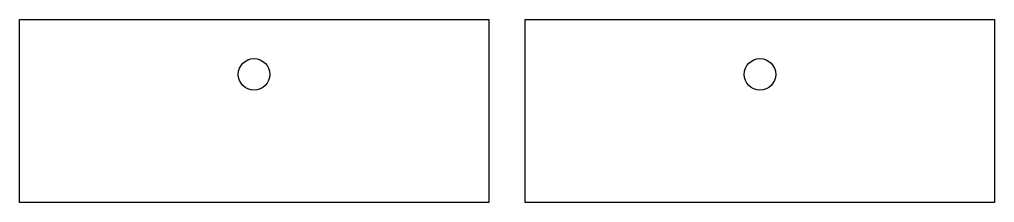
# Model space of a CAD drawing. Header units: millimetres. Extents: x 5 to 138, y 5 to 30.
import ezdxf

# ---------------------------------------------------------------- set-up
doc = ezdxf.new("R2010")
doc.units = ezdxf.units.MM
doc.layers.add('CUT', color=1, linetype='CONTINUOUS')

msp = doc.modelspace()

# ---------------------------------------------------------------- linework, layer by layer
at = {"layer": 'CUT'}
for p, q in [((5, 30), (69, 30)), ((5, 5), (5, 30)), ((69, 30), (69, 5)), ((74, 30), (138, 30)), ((74, 5), (74, 30)), ((138, 30), (138, 5)), ((69, 5), (5, 5)), ((138, 5), (74, 5))]:
    msp.add_line(p, q, dxfattribs=at)
for centre in [(37, 22.5), (106, 22.5)]:
    msp.add_circle(centre, 2.15, dxfattribs=at)

doc.saveas('drawing.dxf')
